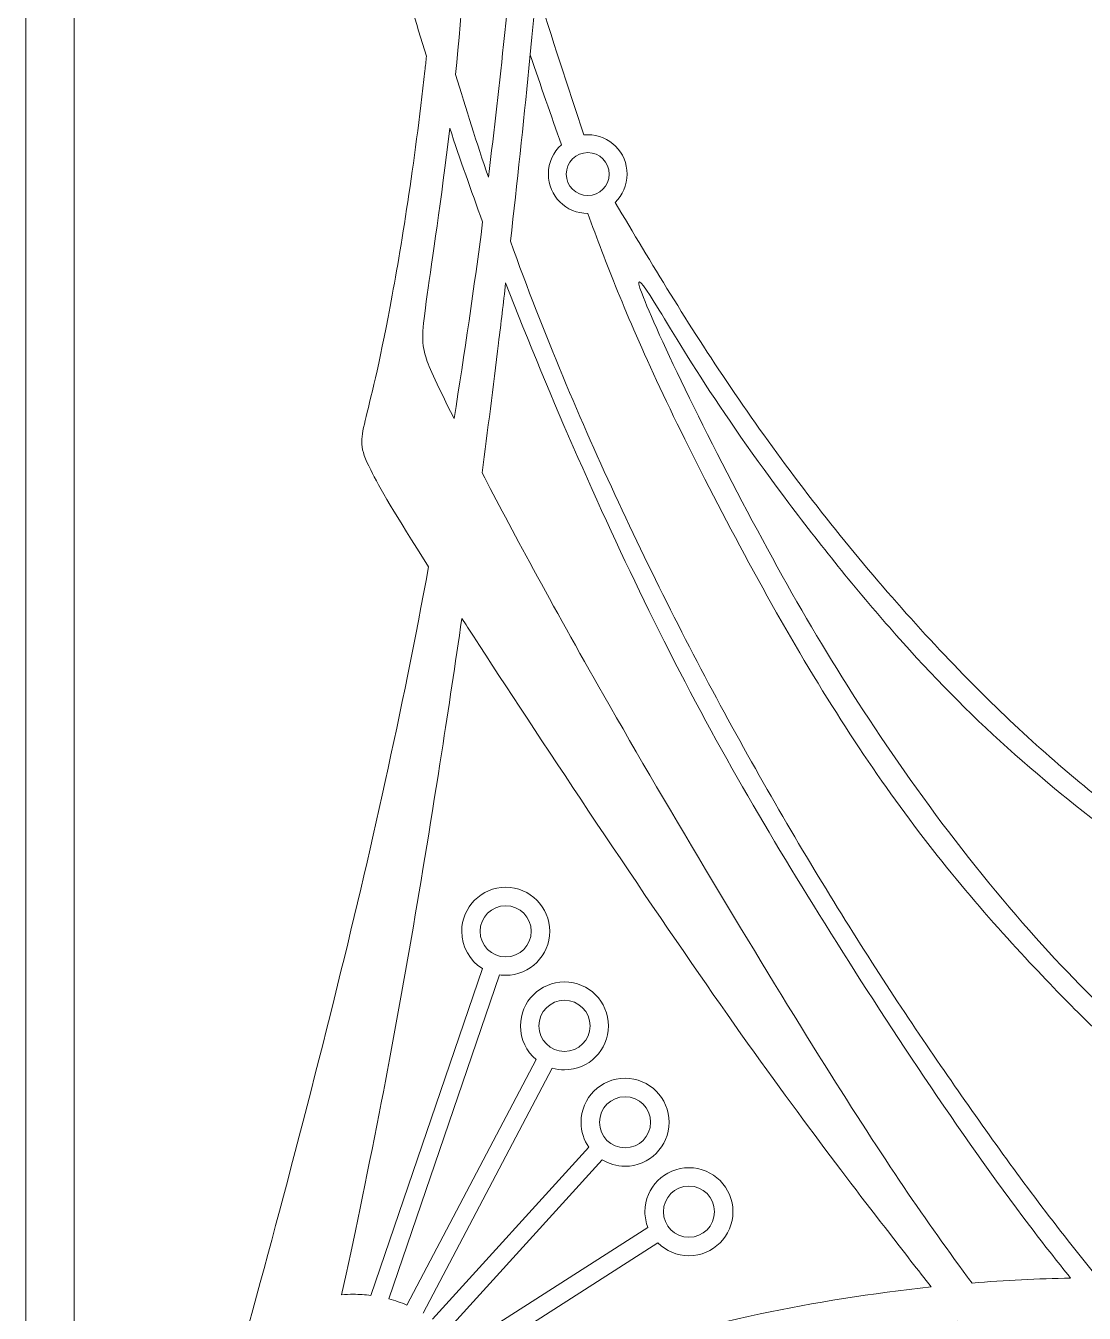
# Model space of a CAD drawing. Header units: millimetres. Extents: x -98 to 98, y -16 to 270.
# Drawn here: x -98.3 to -30.8, y 34.8 to 116.9 of the extents above; entities that cross this region are included whole.
import ezdxf

# ---------------------------------------------------------------- set-up
doc = ezdxf.new("R2010")
doc.units = ezdxf.units.MM
doc.header["$MEASUREMENT"] = 0
doc.layers.add('Layer 1', color=7, linetype='Continuous')

msp = doc.modelspace()

# ---------------------------------------------------------------- linework, layer by layer
at = {"layer": 'Layer 1', "lineweight": 20}
for points in [[(-98.273, -0.079), (97.832, -0.079), (97.832, 270.465), (-98.273, 270.465), (-98.273, -0.079)], [(-95.191, 3.004), (94.749, 3.004), (94.749, 267.383), (-95.191, 267.383), (-95.191, 3.004)]]:
    msp.add_lwpolyline(points, close=True, dxfattribs=at)
for centre, major_axis in [((-62.429, 107.425), (0, 1.37)), ((-67.66, 59.137), (0, 1.631)), ((-63.912, 53.106), (0, 1.631)), ((-60.048, 46.96), (0, 1.631)), ((-55.973, 41.256), (0, 1.631))]:
    msp.add_ellipse(centre, major_axis=major_axis, ratio=1, dxfattribs=at)
at = {"layer": 'Layer 1', "lineweight": 9}
for points in [[(97.832, 270.465), (97.832, 270.465), (-98.273, 270.465), (-98.273, 270.465), (-98.273, 270.465), (-98.273, 270.465), (-98.273, -0.079), (-98.273, -0.079), (-98.273, -0.079), (-98.273, -0.079), (97.832, -0.079), (97.832, -0.079), (97.832, -0.079), (97.832, -0.079), (97.832, 270.465), (97.832, 270.465)], [(-95.191, 3.004), (-95.191, 3.004), (-95.191, 267.383), (-95.191, 267.383), (-95.191, 267.383), (-95.191, 267.383), (94.749, 267.383), (94.749, 267.383), (94.749, 267.383), (94.749, 267.383), (94.749, 3.004), (94.749, 3.004), (94.749, 3.004), (94.749, 3.004), (-95.191, 3.004), (-95.191, 3.004)]]:
    msp.add_open_spline(points, degree=3, knots=[0, 0, 0, 0, 0.2, 0.2, 0.2, 0.2, 0.4, 0.4, 0.4, 0.4, 0.6, 0.6, 0.6, 0.6, 1, 1, 1, 1], dxfattribs=at)
at = {"layer": 'Layer 1', "lineweight": 20}
for points, knots in [([(-72.713, 114.935), (-74.072, 119.285), (-75.243, 123.478), (-76.273, 127.491), (-76.273, 127.491), (-78.165, 134.864), (-79.579, 141.628), (-80.753, 149.631), (-80.753, 149.631), (-81.928, 157.635), (-82.863, 166.878), (-83.526, 175.925), (-83.526, 175.925), (-84.19, 184.973), (-84.581, 193.825), (-84.538, 202.361), (-84.538, 202.361), (-84.494, 210.898), (-84.016, 219.119), (-83.537, 227.34)], [0, 0, 0, 0, 0.166667, 0.166667, 0.166667, 0.166667, 0.333333, 0.333333, 0.333333, 0.333333, 0.5, 0.5, 0.5, 0.5, 0.666667, 0.666667, 0.666667, 0.666667, 1, 1, 1, 1]), ([(-69.716, 218.424), (-69.601, 217.914), (-69.484, 217.379), (-69.368, 216.82), (-69.368, 216.82), (-68.607, 213.172), (-67.834, 208.463), (-67.187, 203.282), (-67.187, 203.282), (-66.54, 198.1), (-66.018, 192.445), (-65.551, 186.084), (-65.551, 186.084), (-65.083, 179.722), (-64.67, 172.654), (-64.441, 165.129), (-64.441, 165.129), (-64.213, 157.603), (-64.169, 149.621), (-64.267, 143.14), (-64.267, 143.14), (-64.365, 136.659), (-64.604, 131.679), (-65.257, 124.034), (-65.257, 124.034), (-65.762, 118.119), (-66.514, 110.608), (-67.358, 103.145)], [0, 0, 0, 0, 0.125, 0.125, 0.125, 0.125, 0.25, 0.25, 0.25, 0.25, 0.375, 0.375, 0.375, 0.375, 0.5, 0.5, 0.5, 0.5, 0.625, 0.625, 0.625, 0.625, 0.75, 0.75, 0.75, 0.75, 1, 1, 1, 1]), ([(-68.767, 107.219), (-68.392, 110.239), (-68.048, 113.259), (-67.738, 116.26), (-67.738, 116.26), (-66.651, 126.775), (-65.976, 137.063), (-65.824, 147.817), (-65.824, 147.817), (-65.672, 158.572), (-66.042, 169.795), (-66.977, 180.767), (-66.977, 180.767), (-67.912, 191.739), (-69.413, 202.461), (-70.799, 210.136), (-70.799, 210.136), (-71.112, 211.866), (-71.418, 213.441), (-71.723, 214.872)], [0, 0, 0, 0, 0.166667, 0.166667, 0.166667, 0.166667, 0.333333, 0.333333, 0.333333, 0.333333, 0.5, 0.5, 0.5, 0.5, 0.666667, 0.666667, 0.666667, 0.666667, 1, 1, 1, 1]), ([(-72.577, 82.383), (-74.72, 85.75), (-75.722, 87.455), (-76.271, 88.554), (-76.271, 88.554), (-77, 90.012), (-76.935, 90.403), (-76.619, 91.708), (-76.619, 91.708), (-76.304, 93.013), (-75.738, 95.231), (-75.032, 98.983), (-75.032, 98.983), (-74.325, 102.735), (-73.476, 108.02), (-72.813, 114.012), (-72.813, 114.012), (-72.779, 114.317), (-72.746, 114.625), (-72.713, 114.935)], [0, 0, 0, 0, 0.166667, 0.166667, 0.166667, 0.166667, 0.333333, 0.333333, 0.333333, 0.333333, 0.5, 0.5, 0.5, 0.5, 0.666667, 0.666667, 0.666667, 0.666667, 1, 1, 1, 1]), ([(-71.23, 110.354), (-71.771, 105.686), (-72.355, 101.949), (-72.666, 99.738), (-72.666, 99.738), (-73.014, 97.274), (-73.024, 96.706), (-72.796, 95.905), (-72.796, 95.905), (-72.595, 95.203), (-72.211, 94.323), (-70.951, 91.838)], [0, 0, 0, 0, 0.25, 0.25, 0.25, 0.25, 0.5, 0.5, 0.5, 0.5, 1, 1, 1, 1]), ([(-64.106, 109.296), (-64.619, 108.836), (-64.941, 108.168), (-64.941, 107.425), (-64.941, 107.425), (-64.941, 106.038), (-63.817, 104.913), (-62.429, 104.913)], [0, 0, 0, 0, 0.333333, 0.333333, 0.333333, 0.333333, 1, 1, 1, 1]), ([(-60.682, 105.621), (-60.21, 106.078), (-59.917, 106.717), (-59.917, 107.425), (-59.917, 107.425), (-59.917, 108.813), (-61.042, 109.937), (-62.429, 109.937), (-62.429, 109.937), (-62.515, 109.937), (-62.6, 109.933), (-62.683, 109.925)], [0, 0, 0, 0, 0.25, 0.25, 0.25, 0.25, 0.5, 0.5, 0.5, 0.5, 1, 1, 1, 1]), ([(-60.682, 105.621), (-58.359, 101.732), (-56.037, 97.842), (-53.31, 93.82), (-53.31, 93.82), (-50.583, 89.799), (-47.451, 85.644), (-44.232, 81.849), (-44.232, 81.849), (-41.013, 78.054), (-37.708, 74.618), (-34.652, 71.79), (-34.652, 71.79), (-31.596, 68.963), (-28.791, 66.745), (-26.085, 64.864), (-26.085, 64.864), (-24.083, 63.473), (-22.136, 62.267), (-20.203, 61.11)], [0, 0, 0, 0, 0.166667, 0.166667, 0.166667, 0.166667, 0.333333, 0.333333, 0.333333, 0.333333, 0.5, 0.5, 0.5, 0.5, 0.666667, 0.666667, 0.666667, 0.666667, 1, 1, 1, 1]), ([(-62.429, 104.913), (-61.243, 101.738), (-60.056, 98.563), (-57.831, 93.822), (-57.831, 93.822), (-55.607, 89.081), (-52.345, 82.774), (-49.202, 77.402), (-49.202, 77.402), (-46.059, 72.03), (-43.036, 67.593), (-39.839, 63.602), (-39.839, 63.602), (-36.642, 59.611), (-33.271, 56.066), (-31.173, 53.981), (-31.173, 53.981), (-29.076, 51.896), (-28.252, 51.27), (-27.429, 50.645)], [0, 0, 0, 0, 0.166667, 0.166667, 0.166667, 0.166667, 0.333333, 0.333333, 0.333333, 0.333333, 0.5, 0.5, 0.5, 0.5, 0.666667, 0.666667, 0.666667, 0.666667, 1, 1, 1, 1]), ([(-29.889, 37.032), (-29.922, 37.072), (-29.955, 37.112), (-29.987, 37.152), (-29.987, 37.152), (-32.831, 40.637), (-35.136, 43.769), (-37.485, 47.085), (-37.485, 47.085), (-39.834, 50.402), (-42.227, 53.904), (-44.787, 57.927), (-44.787, 57.927), (-47.348, 61.951), (-50.078, 66.497), (-52.737, 71.297), (-52.737, 71.297), (-55.395, 76.099), (-57.984, 81.155), (-60.468, 86.495), (-60.468, 86.495), (-62.89, 91.698), (-65.213, 97.169), (-67.358, 103.145)], [0, 0, 0, 0, 0.142857, 0.142857, 0.142857, 0.142857, 0.285714, 0.285714, 0.285714, 0.285714, 0.428571, 0.428571, 0.428571, 0.428571, 0.571429, 0.571429, 0.571429, 0.571429, 0.714286, 0.714286, 0.714286, 0.714286, 1, 1, 1, 1]), ([(-67.663, 100.481), (-67.812, 99.194), (-67.964, 97.915), (-68.117, 96.652), (-68.117, 96.652), (-68.46, 93.817), (-68.811, 91.061), (-69.167, 88.374)], [0, 0, 0, 0, 0.333333, 0.333333, 0.333333, 0.333333, 1, 1, 1, 1]), ([(-31.629, 37.019), (-32.499, 38.1), (-33.372, 39.215), (-34.249, 40.37), (-34.249, 40.37), (-38.734, 46.28), (-43.324, 53.262), (-47.293, 59.612), (-47.293, 59.612), (-51.262, 65.963), (-54.611, 71.683), (-58.232, 79.001), (-58.232, 79.001), (-61.398, 85.4), (-64.772, 93.019), (-67.663, 100.481)], [0, 0, 0, 0, 0.2, 0.2, 0.2, 0.2, 0.4, 0.4, 0.4, 0.4, 0.6, 0.6, 0.6, 0.6, 1, 1, 1, 1]), ([(-27.024, 51.839), (-28.945, 53.648), (-30.866, 55.458), (-33.033, 57.82), (-33.033, 57.82), (-35.201, 60.182), (-37.615, 63.096), (-39.834, 66.043), (-39.834, 66.043), (-42.052, 68.99), (-44.075, 71.97), (-45.88, 74.824), (-45.88, 74.824), (-47.685, 77.679), (-49.273, 80.409), (-50.969, 83.524), (-50.969, 83.524), (-52.666, 86.639), (-54.471, 90.141), (-55.939, 93.142), (-55.939, 93.142), (-57.407, 96.144), (-58.538, 98.645), (-58.967, 99.787), (-58.967, 99.787), (-59.397, 100.929), (-59.125, 100.711), (-58.456, 99.678), (-58.456, 99.678), (-57.787, 98.645), (-56.722, 96.796), (-55.216, 94.464), (-55.216, 94.464), (-53.709, 92.131), (-51.763, 89.315), (-49.604, 86.444), (-49.604, 86.444), (-47.446, 83.573), (-45.075, 80.648), (-42.753, 78.027), (-42.753, 78.027), (-40.432, 75.406), (-38.159, 73.09), (-35.658, 70.839), (-35.658, 70.839), (-33.157, 68.588), (-30.427, 66.402), (-27.991, 64.635), (-27.991, 64.635), (-25.556, 62.868), (-23.413, 61.52), (-21.853, 60.611), (-21.853, 60.611), (-21.462, 60.384), (-21.107, 60.183), (-20.781, 60.004)], [0, 0, 0, 0, 0.066667, 0.066667, 0.066667, 0.066667, 0.133333, 0.133333, 0.133333, 0.133333, 0.2, 0.2, 0.2, 0.2, 0.266667, 0.266667, 0.266667, 0.266667, 0.333333, 0.333333, 0.333333, 0.333333, 0.4, 0.4, 0.4, 0.4, 0.466667, 0.466667, 0.466667, 0.466667, 0.533333, 0.533333, 0.533333, 0.533333, 0.6, 0.6, 0.6, 0.6, 0.666667, 0.666667, 0.666667, 0.666667, 0.733333, 0.733333, 0.733333, 0.733333, 0.8, 0.8, 0.8, 0.8, 0.866667, 0.866667, 0.866667, 0.866667, 1, 1, 1, 1]), ([(-69.167, 88.374), (-67.375, 84.938), (-64.779, 80.088), (-61.397, 74.164), (-61.397, 74.164), (-57.166, 66.752), (-51.706, 57.657), (-47.705, 51.246), (-47.705, 51.246), (-43.703, 44.836), (-41.16, 41.109), (-38.203, 37.089), (-38.203, 37.089), (-38.109, 36.961), (-38.014, 36.832), (-37.919, 36.704)], [0, 0, 0, 0, 0.2, 0.2, 0.2, 0.2, 0.4, 0.4, 0.4, 0.4, 0.6, 0.6, 0.6, 0.6, 1, 1, 1, 1]), ([(-38.825, 34.275), (-44.695, 34.089), (-50.099, 33.196), (-54.558, 32.113), (-54.558, 32.113), (-59.886, 30.819), (-63.867, 29.253), (-68.467, 26.904), (-68.467, 26.904), (-73.066, 24.555), (-78.286, 21.424), (-81.799, 19.053), (-81.799, 19.053), (-85.311, 16.682), (-87.116, 15.073), (-88.204, 14.475), (-88.204, 14.475), (-89.291, 13.877), (-89.661, 14.29), (-89.367, 15.791), (-89.367, 15.791), (-89.074, 17.291), (-88.117, 19.879), (-86.138, 26.687), (-86.138, 26.687), (-84.158, 33.494), (-81.157, 44.521), (-78.602, 54.819), (-78.602, 54.819), (-76.253, 64.282), (-74.281, 73.13), (-72.577, 82.383)], [0, 0, 0, 0, 0.111111, 0.111111, 0.111111, 0.111111, 0.222222, 0.222222, 0.222222, 0.222222, 0.333333, 0.333333, 0.333333, 0.333333, 0.444444, 0.444444, 0.444444, 0.444444, 0.555556, 0.555556, 0.555556, 0.555556, 0.666667, 0.666667, 0.666667, 0.666667, 0.777778, 0.777778, 0.777778, 0.777778, 1, 1, 1, 1]), ([(-70.457, 79.087), (-70.878, 76.185), (-71.306, 73.354), (-71.738, 70.575), (-71.738, 70.575), (-73, 62.474), (-74.305, 54.818), (-75.729, 47.521), (-75.729, 47.521), (-76.534, 43.399), (-77.377, 39.391), (-78.125, 35.96)], [0, 0, 0, 0, 0.25, 0.25, 0.25, 0.25, 0.5, 0.5, 0.5, 0.5, 1, 1, 1, 1]), ([(-40.526, 36.456), (-41.356, 37.521), (-42.245, 38.664), (-43.169, 39.859), (-43.169, 39.859), (-46.334, 43.947), (-49.922, 48.645), (-54.881, 55.779), (-54.881, 55.779), (-59.84, 62.912), (-66.169, 72.482), (-70.095, 78.528), (-70.095, 78.528), (-70.218, 78.718), (-70.338, 78.904), (-70.457, 79.087)], [0, 0, 0, 0, 0.2, 0.2, 0.2, 0.2, 0.4, 0.4, 0.4, 0.4, 0.6, 0.6, 0.6, 0.6, 1, 1, 1, 1]), ([(-68.051, 56.358), (-67.924, 56.341), (-67.793, 56.331), (-67.66, 56.331), (-67.66, 56.331), (-66.11, 56.331), (-64.854, 57.587), (-64.854, 59.137), (-64.854, 59.137), (-64.854, 60.686), (-66.11, 61.942), (-67.66, 61.942), (-67.66, 61.942), (-69.209, 61.942), (-70.466, 60.686), (-70.466, 59.137), (-70.466, 59.137), (-70.466, 58.135), (-69.94, 57.255), (-69.15, 56.759)], [0, 0, 0, 0, 0.166667, 0.166667, 0.166667, 0.166667, 0.333333, 0.333333, 0.333333, 0.333333, 0.5, 0.5, 0.5, 0.5, 0.666667, 0.666667, 0.666667, 0.666667, 1, 1, 1, 1]), ([(-64.687, 50.408), (-64.441, 50.338), (-64.181, 50.3), (-63.912, 50.3), (-63.912, 50.3), (-62.363, 50.3), (-61.107, 51.556), (-61.107, 53.105), (-61.107, 53.105), (-61.107, 54.655), (-62.363, 55.911), (-63.912, 55.911), (-63.912, 55.911), (-65.462, 55.911), (-66.718, 54.655), (-66.718, 53.105), (-66.718, 53.105), (-66.718, 52.244), (-66.33, 51.474), (-65.719, 50.959)], [0, 0, 0, 0, 0.166667, 0.166667, 0.166667, 0.166667, 0.333333, 0.333333, 0.333333, 0.333333, 0.5, 0.5, 0.5, 0.5, 0.666667, 0.666667, 0.666667, 0.666667, 1, 1, 1, 1]), ([(-61.506, 44.563), (-61.082, 44.304), (-60.582, 44.154), (-60.048, 44.154), (-60.048, 44.154), (-58.499, 44.154), (-57.243, 45.411), (-57.243, 46.96), (-57.243, 46.96), (-57.243, 48.51), (-58.499, 49.766), (-60.048, 49.766), (-60.048, 49.766), (-61.598, 49.766), (-62.854, 48.51), (-62.854, 46.96), (-62.854, 46.96), (-62.854, 46.368), (-62.67, 45.818), (-62.357, 45.365)], [0, 0, 0, 0, 0.166667, 0.166667, 0.166667, 0.166667, 0.333333, 0.333333, 0.333333, 0.333333, 0.5, 0.5, 0.5, 0.5, 0.666667, 0.666667, 0.666667, 0.666667, 1, 1, 1, 1]), ([(-57.953, 39.268), (-57.446, 38.763), (-56.746, 38.451), (-55.973, 38.451), (-55.973, 38.451), (-54.424, 38.451), (-53.168, 39.707), (-53.168, 41.256), (-53.168, 41.256), (-53.168, 42.806), (-54.424, 44.062), (-55.973, 44.062), (-55.973, 44.062), (-57.523, 44.062), (-58.779, 42.806), (-58.779, 41.256), (-58.779, 41.256), (-58.779, 40.9), (-58.713, 40.56), (-58.592, 40.247)], [0, 0, 0, 0, 0.166667, 0.166667, 0.166667, 0.166667, 0.333333, 0.333333, 0.333333, 0.333333, 0.5, 0.5, 0.5, 0.5, 0.666667, 0.666667, 0.666667, 0.666667, 1, 1, 1, 1]), ([(-68.782, 29.174), (-66.829, 29.997), (-64.732, 30.819), (-62.664, 31.557), (-62.664, 31.557), (-59.053, 32.846), (-55.53, 33.879), (-51.425, 34.744), (-51.425, 34.744), (-48.041, 35.456), (-44.262, 36.055), (-40.526, 36.456)], [0, 0, 0, 0, 0.25, 0.25, 0.25, 0.25, 0.5, 0.5, 0.5, 0.5, 1, 1, 1, 1]), ([(-78.125, 35.96), (-77.879, 35.98), (-77.631, 35.991), (-77.38, 35.991), (-77.38, 35.991), (-77.001, 35.991), (-76.628, 35.967), (-76.263, 35.921)], [0, 0, 0, 0, 0.333333, 0.333333, 0.333333, 0.333333, 1, 1, 1, 1])]:
    msp.add_open_spline(points, degree=3, knots=knots, dxfattribs=at)
for points in [[(-69.811, 127.383), (-70.096, 122.48), (-70.452, 117.864), (-70.862, 113.773)], [(-65.689, 119.228), (-64.719, 116.138), (-63.701, 113.031), (-62.683, 109.925)], [(-64.106, 109.296), (-64.766, 111.174), (-65.427, 113.051), (-66.094, 115.032)], [(-68.767, 107.219), (-69.498, 109.403), (-70.199, 111.611), (-70.862, 113.773)], [(-69.131, 104.37), (-69.873, 106.393), (-70.571, 108.388), (-71.23, 110.354)], [(-70.951, 91.838), (-70.29, 95.969), (-69.68, 100.164), (-69.131, 104.37)], [(-76.263, 35.921), (-76.263, 35.921), (-69.15, 56.759), (-69.15, 56.759)], [(-68.051, 56.358), (-68.051, 56.358), (-75.104, 35.695), (-75.104, 35.695)], [(-73.961, 35.304), (-73.961, 35.304), (-65.719, 50.959), (-65.719, 50.959)], [(-64.687, 50.408), (-64.687, 50.408), (-72.916, 34.781), (-72.916, 34.781)], [(-72.324, 34.401), (-72.324, 34.401), (-62.357, 45.365), (-62.357, 45.365)], [(-61.506, 44.563), (-61.506, 44.563), (-71.411, 33.667), (-71.411, 33.667)], [(-70.465, 32.651), (-70.465, 32.651), (-58.592, 40.247), (-58.592, 40.247)], [(-57.953, 39.268), (-57.953, 39.268), (-69.799, 31.69), (-69.799, 31.69)], [(-37.919, 36.704), (-35.798, 36.879), (-33.72, 36.984), (-31.629, 37.019)], [(-75.104, 35.695), (-74.712, 35.59), (-74.33, 35.459), (-73.961, 35.304)]]:
    msp.add_open_spline(points, degree=3, dxfattribs=at)

doc.saveas('drawing.dxf')
